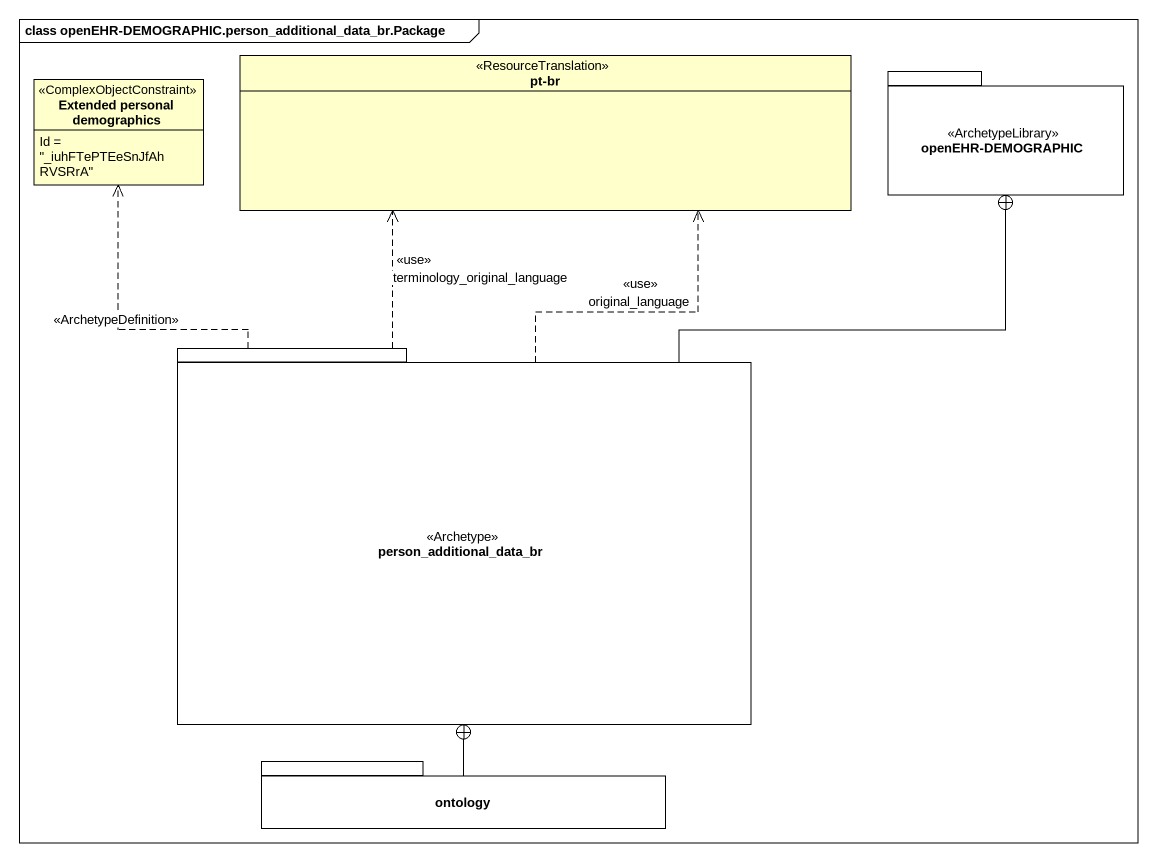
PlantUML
@startuml
mainframe class openEHR-DEMOGRAPHIC.person_additional_data_br.Package
hide circle
hide empty members
enum "pt-br" as pt_br <<ResourceTranslation>>
class "Extended personal demographics" as Extended_personal <<ComplexObjectConstraint>> {
  Id = "_iuhFTePTEeSnJfAhRVSRrA"
}
package "openEHR-DEMOGRAPHIC" as openEHR_DEMOGRAPHIC <<ArchetypeLibrary>> {
}
package person_additional_data_br <<Archetype>> {
}
package ontology {
}
person_additional_data_br .up.> pt_br : <<use>>\nterminology_original_language
person_additional_data_br .up.> pt_br : <<use>>\noriginal_language
person_additional_data_br .up.> Extended_personal : <<ArchetypeDefinition>>
person_additional_data_br -up-+ openEHR_DEMOGRAPHIC
ontology -up-+ person_additional_data_br
@enduml
